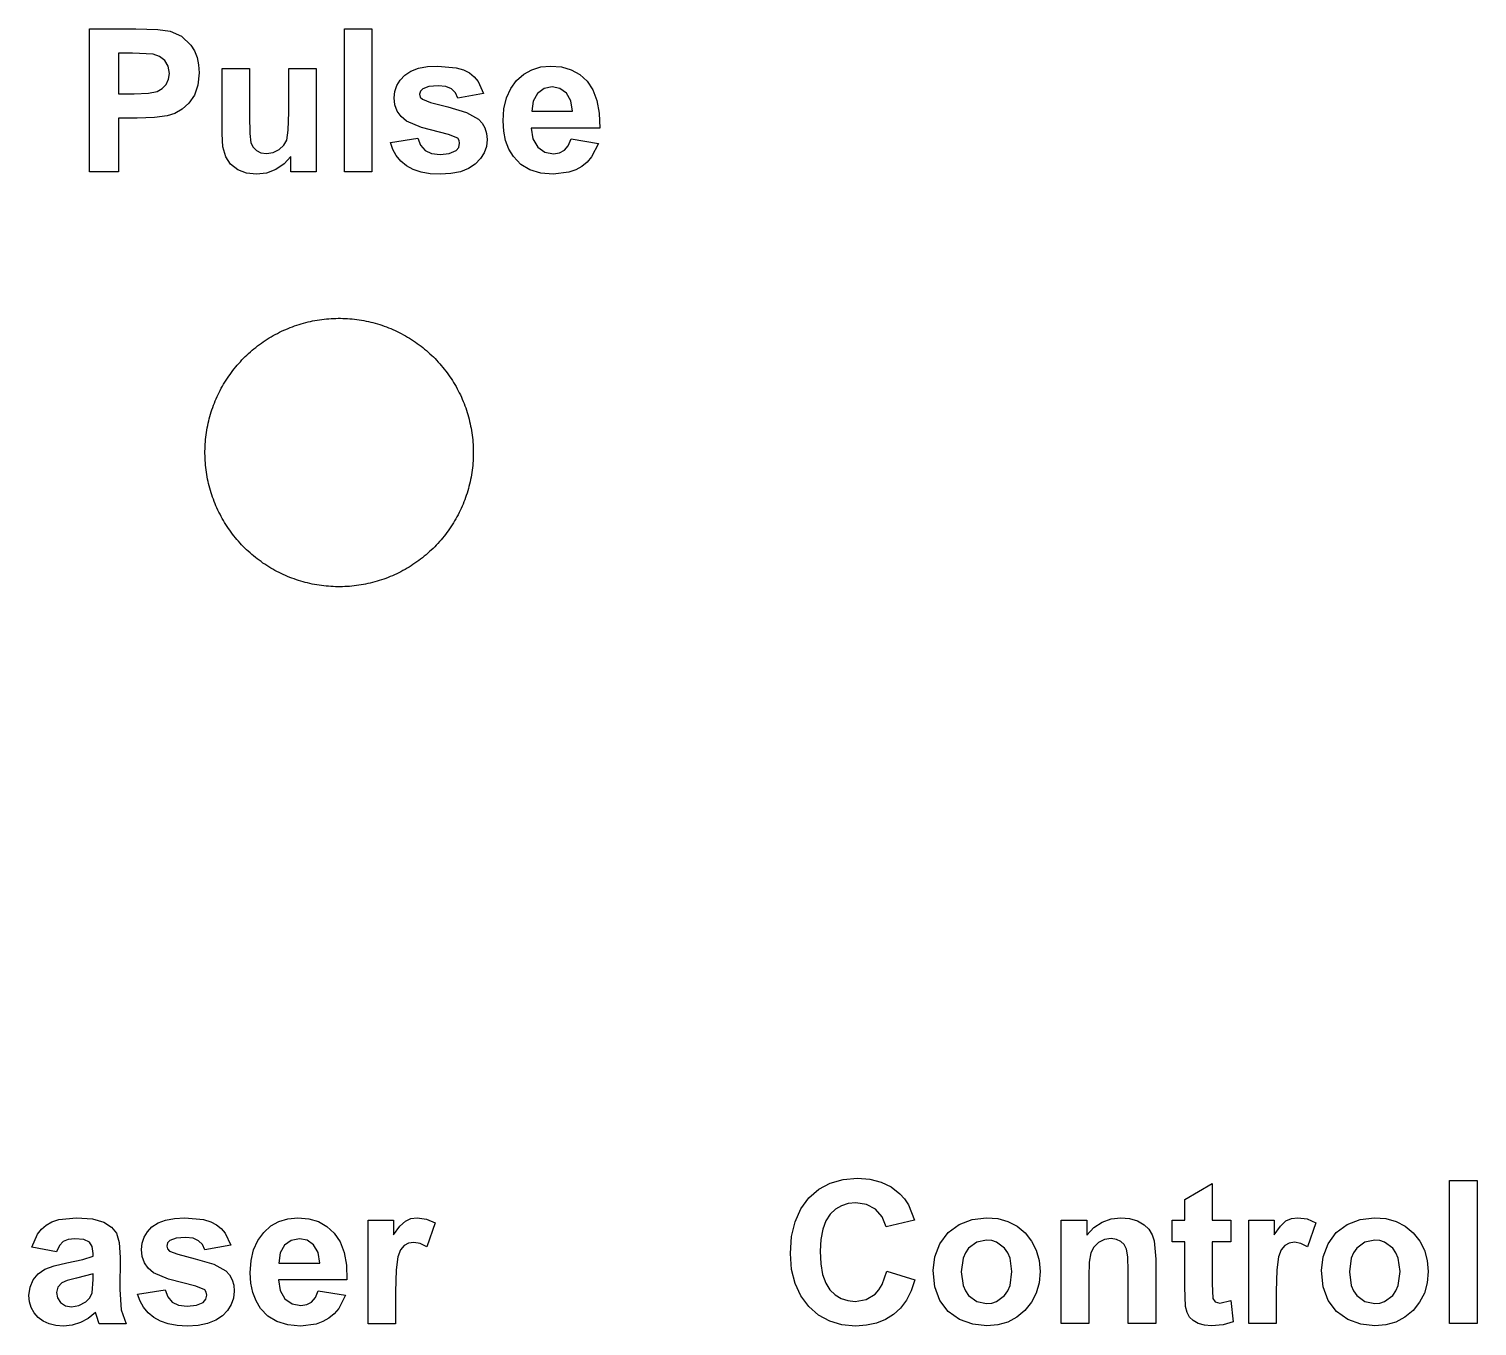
# Model space of a CAD drawing. Header units: metres. Extents: x 13 to 238, y 4 to 739.
# Drawn here: x 57 to 121.7, y 97.3 to 155.3 of the extents above; entities that cross this region are included whole.
import ezdxf

# ---------------------------------------------------------------- set-up
doc = ezdxf.new("R2010")
doc.units = ezdxf.units.M

msp = doc.modelspace()

# ---------------------------------------------------------------- linework, layer by layer
at = {"layer": 'Control'}
for p, q in [((92.319, 103.452, 0.033), (92.828, 103.728, 0.033)), ((92.828, 103.728, 0.033), (93.402, 103.894, 0.033)), ((93.402, 103.894, 0.033), (94.041, 103.949, 0.033)), ((94.041, 103.949, 0.033), (94.6, 103.905, 0.033)), ((94.6, 103.905, 0.033), (95.104, 103.776, 0.033)), ((95.104, 103.776, 0.033), (95.552, 103.559, 0.033)), ((108.68, 102.998, 0.033), (109.909, 103.713, 0.033)), ((109.909, 103.713, 0.033), (109.909, 102.079, 0.033)), ((120.525, 97.449, 0.033), (120.525, 103.84, 0.033)), ((120.525, 103.84, 0.033), (121.75, 103.84, 0.033)), ((121.75, 103.84, 0.033), (121.75, 97.449, 0.033)), ((91.514, 102.58, 0.033), (91.874, 103.066, 0.033)), ((91.874, 103.066, 0.033), (92.319, 103.452, 0.033)), ((95.552, 103.559, 0.033), (95.946, 103.256, 0.033)), ((95.946, 103.256, 0.033), (96.15, 103.028, 0.033)), ((96.15, 103.028, 0.033), (96.327, 102.756, 0.033)), ((108.68, 102.079, 0.033), (108.68, 102.998, 0.033)), ((91.256, 102.005, 0.033), (91.514, 102.58, 0.033)), ((92.822, 102.336, 0.033), (92.629, 102.041, 0.033)), ((93.06, 102.559, 0.033), (92.822, 102.336, 0.033)), ((93.332, 102.718, 0.033), (93.06, 102.559, 0.033)), ((93.637, 102.814, 0.033), (93.332, 102.718, 0.033)), ((93.976, 102.846, 0.033), (93.637, 102.814, 0.033)), ((94.451, 102.774, 0.033), (93.976, 102.846, 0.033)), ((94.85, 102.558, 0.033), (94.451, 102.774, 0.033)), ((95.148, 102.218, 0.033), (94.85, 102.558, 0.033)), ((96.327, 102.756, 0.033), (96.6, 102.079, 0.033)), ((91.102, 101.341, 0.033), (91.256, 102.005, 0.033)), ((92.491, 101.668, 0.033), (92.408, 101.215, 0.033)), ((92.629, 102.041, 0.033), (92.491, 101.668, 0.033)), ((95.323, 101.773, 0.033), (95.148, 102.218, 0.033)), ((96.6, 102.079, 0.033), (95.323, 101.773, 0.033)), ((98.097, 101.514, 0.033), (98.586, 101.882, 0.033)), ((98.586, 101.882, 0.033), (99.169, 102.108, 0.033)), ((99.169, 102.108, 0.033), (99.817, 102.183, 0.033)), ((99.817, 102.183, 0.033), (100.319, 102.141, 0.033)), ((100.319, 102.141, 0.033), (100.773, 102.013, 0.033)), ((100.773, 102.013, 0.033), (101.18, 101.799, 0.033)), ((101.18, 101.799, 0.033), (101.539, 101.501, 0.033)), ((103.161, 97.449, 0.033), (103.161, 102.079, 0.033)), ((103.161, 102.079, 0.033), (104.299, 102.079, 0.033)), ((104.299, 102.079, 0.033), (104.299, 101.399, 0.033)), ((104.299, 101.399, 0.033), (104.621, 101.742, 0.033)), ((104.621, 101.742, 0.033), (104.983, 101.987, 0.033)), ((104.983, 101.987, 0.033), (105.384, 102.134, 0.033)), ((105.384, 102.134, 0.033), (105.825, 102.183, 0.033)), ((105.825, 102.183, 0.033), (106.213, 102.147, 0.033)), ((106.213, 102.147, 0.033), (106.566, 102.037, 0.033)), ((106.566, 102.037, 0.033), (106.861, 101.871, 0.033)), ((106.861, 101.871, 0.033), (107.074, 101.664, 0.033)), ((107.074, 101.664, 0.033), (107.22, 101.422, 0.033)), ((108.118, 101.102, 0.033), (108.118, 102.079, 0.033)), ((108.118, 102.079, 0.033), (108.68, 102.079, 0.033)), ((109.909, 102.079, 0.033), (110.746, 102.079, 0.033)), ((110.746, 102.079, 0.033), (110.746, 101.102, 0.033)), ((111.544, 97.449, 0.033), (111.544, 102.079, 0.033)), ((111.544, 102.079, 0.033), (112.682, 102.079, 0.033)), ((112.682, 102.079, 0.033), (112.682, 101.42, 0.033)), ((112.682, 101.42, 0.033), (112.959, 101.807, 0.033)), ((112.959, 101.807, 0.033), (113.207, 102.035, 0.033)), ((113.207, 102.035, 0.033), (113.456, 102.146, 0.033)), ((113.456, 102.146, 0.033), (113.737, 102.183, 0.033)), ((113.737, 102.183, 0.033), (114.148, 102.125, 0.033)), ((114.148, 102.125, 0.033), (114.544, 101.952, 0.033)), ((114.544, 101.952, 0.033), (114.164, 100.884, 0.033)), ((115.452, 101.514, 0.033), (115.941, 101.882, 0.033)), ((115.941, 101.882, 0.033), (116.524, 102.108, 0.033)), ((116.524, 102.108, 0.033), (117.172, 102.183, 0.033)), ((117.172, 102.183, 0.033), (117.674, 102.141, 0.033)), ((117.674, 102.141, 0.033), (118.128, 102.013, 0.033)), ((118.128, 102.013, 0.033), (118.535, 101.799, 0.033)), ((118.535, 101.799, 0.033), (118.894, 101.501, 0.033)), ((91.05, 100.588, 0.033), (91.102, 101.341, 0.033)), ((92.408, 101.215, 0.033), (92.38, 100.684, 0.033)), ((97.733, 101.011, 0.033), (98.097, 101.514, 0.033)), ((99.38, 101.093, 0.033), (99.015, 100.819, 0.033)), ((99.822, 101.185, 0.033), (99.38, 101.093, 0.033)), ((100.052, 101.162, 0.033), (99.822, 101.185, 0.033)), ((100.262, 101.093, 0.033), (100.052, 101.162, 0.033)), ((100.626, 100.819, 0.033), (100.262, 101.093, 0.033)), ((101.539, 101.501, 0.033), (101.833, 101.137, 0.033)), ((101.833, 101.137, 0.033), (102.043, 100.729, 0.033)), ((104.826, 101.072, 0.033), (104.613, 100.869, 0.033)), ((105.096, 101.202, 0.033), (104.826, 101.072, 0.033)), ((105.397, 101.246, 0.033), (105.096, 101.202, 0.033)), ((105.628, 101.215, 0.033), (105.397, 101.246, 0.033)), ((105.822, 101.124, 0.033), (105.628, 101.215, 0.033)), ((105.974, 100.977, 0.033), (105.822, 101.124, 0.033)), ((107.22, 101.422, 0.033), (107.313, 101.15, 0.033)), ((107.313, 101.15, 0.033), (107.381, 100.326, 0.033)), ((108.68, 101.102, 0.033), (108.118, 101.102, 0.033)), ((108.68, 99.084, 0.033), (108.68, 101.102, 0.033)), ((110.746, 101.102, 0.033), (109.909, 101.102, 0.033)), ((109.909, 101.102, 0.033), (109.909, 99.236, 0.033)), ((113.351, 101.049, 0.033), (113.153, 100.943, 0.033)), ((113.589, 101.085, 0.033), (113.351, 101.049, 0.033)), ((113.866, 101.034, 0.033), (113.589, 101.085, 0.033)), ((114.164, 100.884, 0.033), (113.866, 101.034, 0.033)), ((115.089, 101.011, 0.033), (115.452, 101.514, 0.033)), ((116.735, 101.093, 0.033), (116.37, 100.819, 0.033)), ((117.177, 101.185, 0.033), (116.735, 101.093, 0.033)), ((117.407, 101.162, 0.033), (117.177, 101.185, 0.033)), ((117.618, 101.093, 0.033), (117.407, 101.162, 0.033)), ((117.981, 100.819, 0.033), (117.618, 101.093, 0.033)), ((118.894, 101.501, 0.033), (119.188, 101.137, 0.033)), ((119.188, 101.137, 0.033), (119.398, 100.729, 0.033)), ((91.102, 99.873, 0.033), (91.05, 100.588, 0.033)), ((92.38, 100.684, 0.033), (92.407, 100.121, 0.033)), ((97.433, 99.829, 0.033), (97.508, 100.43, 0.033)), ((97.508, 100.43, 0.033), (97.733, 101.011, 0.033)), ((98.77, 100.372, 0.033), (98.688, 99.764, 0.033)), ((98.872, 100.615, 0.033), (98.77, 100.372, 0.033)), ((99.015, 100.819, 0.033), (98.872, 100.615, 0.033)), ((100.768, 100.616, 0.033), (100.626, 100.819, 0.033)), ((100.87, 100.374, 0.033), (100.768, 100.616, 0.033)), ((100.951, 99.772, 0.033), (100.87, 100.374, 0.033)), ((102.043, 100.729, 0.033), (102.169, 100.275, 0.033)), ((104.48, 100.609, 0.033), (104.409, 100.2, 0.033)), ((104.613, 100.869, 0.033), (104.48, 100.609, 0.033)), ((106.077, 100.782, 0.033), (105.974, 100.977, 0.033)), ((106.136, 100.429, 0.033), (106.077, 100.782, 0.033)), ((106.156, 99.812, 0.033), (106.136, 100.429, 0.033)), ((112.872, 100.431, 0.033), (112.795, 99.857, 0.033)), ((112.993, 100.744, 0.033), (112.872, 100.431, 0.033)), ((113.153, 100.943, 0.033), (112.993, 100.744, 0.033)), ((114.788, 99.829, 0.033), (114.863, 100.43, 0.033)), ((114.863, 100.43, 0.033), (115.089, 101.011, 0.033)), ((116.125, 100.372, 0.033), (116.043, 99.764, 0.033)), ((116.227, 100.615, 0.033), (116.125, 100.372, 0.033)), ((116.37, 100.819, 0.033), (116.227, 100.615, 0.033)), ((118.123, 100.616, 0.033), (117.981, 100.819, 0.033)), ((118.225, 100.374, 0.033), (118.123, 100.616, 0.033)), ((118.306, 99.772, 0.033), (118.225, 100.374, 0.033)), ((119.398, 100.729, 0.033), (119.524, 100.275, 0.033)), ((91.255, 99.239, 0.033), (91.102, 99.873, 0.033)), ((92.407, 100.121, 0.033), (92.489, 99.646, 0.033)), ((95.153, 99.19, 0.033), (95.366, 99.799, 0.033)), ((95.366, 99.799, 0.033), (96.617, 99.402, 0.033)), ((97.508, 99.092, 0.033), (97.433, 99.829, 0.033)), ((98.688, 99.764, 0.033), (98.77, 99.156, 0.033)), ((100.87, 99.158, 0.033), (100.951, 99.772, 0.033)), ((102.211, 99.777, 0.033), (102.168, 99.274, 0.033)), ((102.169, 100.275, 0.033), (102.211, 99.777, 0.033)), ((104.409, 100.2, 0.033), (104.386, 99.546, 0.033)), ((106.156, 97.449, 0.033), (106.156, 99.812, 0.033)), ((107.381, 100.326, 0.033), (107.381, 97.449, 0.033)), ((112.795, 99.857, 0.033), (112.769, 98.879, 0.033)), ((114.863, 99.092, 0.033), (114.788, 99.829, 0.033)), ((116.043, 99.764, 0.033), (116.125, 99.156, 0.033)), ((118.225, 99.158, 0.033), (118.306, 99.772, 0.033)), ((119.566, 99.777, 0.033), (119.523, 99.274, 0.033)), ((119.524, 100.275, 0.033), (119.566, 99.777, 0.033)), ((91.511, 98.684, 0.033), (91.255, 99.239, 0.033)), ((92.489, 99.646, 0.033), (92.625, 99.258, 0.033)), ((92.625, 99.258, 0.033), (92.816, 98.957, 0.033)), ((95.007, 98.957, 0.033), (95.153, 99.19, 0.033)), ((96.617, 99.402, 0.033), (96.45, 98.912, 0.033)), ((97.733, 98.475, 0.033), (97.508, 99.092, 0.033)), ((98.77, 99.156, 0.033), (98.872, 98.912, 0.033)), ((100.768, 98.913, 0.033), (100.87, 99.158, 0.033)), ((102.168, 99.274, 0.033), (102.041, 98.816, 0.033)), ((104.386, 99.546, 0.033), (104.386, 97.449, 0.033)), ((108.719, 98.22, 0.033), (108.68, 99.084, 0.033)), ((109.909, 99.236, 0.033), (109.933, 98.576, 0.033)), ((115.089, 98.475, 0.033), (114.863, 99.092, 0.033)), ((116.125, 99.156, 0.033), (116.227, 98.912, 0.033)), ((118.123, 98.913, 0.033), (118.225, 99.158, 0.033)), ((119.523, 99.274, 0.033), (119.396, 98.816, 0.033)), ((91.87, 98.21, 0.033), (91.511, 98.684, 0.033)), ((92.816, 98.957, 0.033), (93.05, 98.732, 0.033)), ((93.05, 98.732, 0.033), (93.317, 98.571, 0.033)), ((93.317, 98.571, 0.033), (93.617, 98.475, 0.033)), ((93.617, 98.475, 0.033), (93.949, 98.443, 0.033)), ((93.949, 98.443, 0.033), (94.428, 98.525, 0.033)), ((94.428, 98.525, 0.033), (94.834, 98.77, 0.033)), ((94.834, 98.77, 0.033), (95.007, 98.957, 0.033)), ((96.234, 98.49, 0.033), (95.971, 98.135, 0.033)), ((96.45, 98.912, 0.033), (96.234, 98.49, 0.033)), ((98.103, 97.987, 0.033), (97.733, 98.475, 0.033)), ((98.872, 98.912, 0.033), (99.015, 98.709, 0.033)), ((99.015, 98.709, 0.033), (99.38, 98.434, 0.033)), ((99.38, 98.434, 0.033), (99.822, 98.343, 0.033)), ((100.052, 98.365, 0.033), (100.262, 98.434, 0.033)), ((100.262, 98.434, 0.033), (100.626, 98.709, 0.033)), ((100.626, 98.709, 0.033), (100.768, 98.913, 0.033)), ((102.041, 98.816, 0.033), (101.829, 98.403, 0.033)), ((109.933, 98.576, 0.033), (110.042, 98.421, 0.033)), ((110.042, 98.421, 0.033), (110.25, 98.36, 0.033)), ((110.25, 98.36, 0.033), (110.742, 98.478, 0.033)), ((110.742, 98.478, 0.033), (110.847, 97.527, 0.033)), ((112.769, 98.879, 0.033), (112.769, 97.449, 0.033)), ((115.459, 97.987, 0.033), (115.089, 98.475, 0.033)), ((116.227, 98.912, 0.033), (116.37, 98.709, 0.033)), ((116.37, 98.709, 0.033), (116.735, 98.434, 0.033)), ((116.735, 98.434, 0.033), (117.177, 98.343, 0.033)), ((117.407, 98.365, 0.033), (117.618, 98.434, 0.033)), ((117.618, 98.434, 0.033), (117.981, 98.709, 0.033)), ((117.981, 98.709, 0.033), (118.123, 98.913, 0.033)), ((119.396, 98.816, 0.033), (119.184, 98.403, 0.033)), ((92.308, 97.829, 0.033), (91.87, 98.21, 0.033)), ((92.803, 97.557, 0.033), (92.308, 97.829, 0.033)), ((95.66, 97.848, 0.033), (95.303, 97.626, 0.033)), ((95.971, 98.135, 0.033), (95.66, 97.848, 0.033)), ((98.612, 97.632, 0.033), (98.103, 97.987, 0.033)), ((99.822, 98.343, 0.033), (100.052, 98.365, 0.033)), ((101.533, 98.035, 0.033), (101.172, 97.733, 0.033)), ((101.829, 98.403, 0.033), (101.533, 98.035, 0.033)), ((108.786, 97.951, 0.033), (108.719, 98.22, 0.033)), ((108.892, 97.743, 0.033), (108.786, 97.951, 0.033)), ((115.967, 97.632, 0.033), (115.459, 97.987, 0.033)), ((117.177, 98.343, 0.033), (117.407, 98.365, 0.033)), ((118.888, 98.035, 0.033), (118.527, 97.733, 0.033)), ((119.184, 98.403, 0.033), (118.888, 98.035, 0.033)), ((93.354, 97.394, 0.033), (92.803, 97.557, 0.033)), ((93.962, 97.34, 0.033), (93.354, 97.394, 0.033)), ((94.454, 97.372, 0.033), (93.962, 97.34, 0.033)), ((94.901, 97.467, 0.033), (94.454, 97.372, 0.033)), ((95.303, 97.626, 0.033), (94.901, 97.467, 0.033)), ((99.204, 97.416, 0.033), (98.612, 97.632, 0.033)), ((99.826, 97.344, 0.033), (99.204, 97.416, 0.033)), ((100.318, 97.387, 0.033), (99.826, 97.344, 0.033)), ((100.767, 97.517, 0.033), (100.318, 97.387, 0.033)), ((101.172, 97.733, 0.033), (100.767, 97.517, 0.033)), ((104.386, 97.449, 0.033), (103.161, 97.449, 0.033)), ((107.381, 97.449, 0.033), (106.156, 97.449, 0.033)), ((109.051, 97.583, 0.033), (108.892, 97.743, 0.033)), ((109.282, 97.455, 0.033), (109.051, 97.583, 0.033)), ((109.564, 97.372, 0.033), (109.282, 97.455, 0.033)), ((109.879, 97.344, 0.033), (109.564, 97.372, 0.033)), ((110.391, 97.39, 0.033), (109.879, 97.344, 0.033)), ((110.847, 97.527, 0.033), (110.391, 97.39, 0.033)), ((112.769, 97.449, 0.033), (111.544, 97.449, 0.033)), ((116.559, 97.416, 0.033), (115.967, 97.632, 0.033)), ((117.181, 97.344, 0.033), (116.559, 97.416, 0.033)), ((117.674, 97.387, 0.033), (117.181, 97.344, 0.033)), ((118.122, 97.517, 0.033), (117.674, 97.387, 0.033)), ((118.527, 97.733, 0.033), (118.122, 97.517, 0.033)), ((121.75, 97.449, 0.033), (120.525, 97.449, 0.033))]:
    msp.add_line(p, q, dxfattribs=at)
at = {"layer": 'Laser'}
for p, q in [((57.381, 101.446, 0.033), (57.559, 101.673, 0.033)), ((57.559, 101.673, 0.033), (57.771, 101.856, 0.033)), ((57.771, 101.856, 0.033), (58.028, 101.997, 0.033)), ((58.028, 101.997, 0.033), (58.34, 102.098, 0.033)), ((58.34, 102.098, 0.033), (59.131, 102.179, 0.033)), ((59.131, 102.179, 0.033), (59.846, 102.13, 0.033)), ((59.846, 102.13, 0.033), (60.352, 101.985, 0.033)), ((60.352, 101.985, 0.033), (60.694, 101.765, 0.033)), ((60.694, 101.765, 0.033), (60.916, 101.492, 0.033)), ((62.293, 101.552, 0.033), (62.501, 101.769, 0.033)), ((62.501, 101.769, 0.033), (62.771, 101.948, 0.033)), ((62.771, 101.948, 0.033), (63.107, 102.076, 0.033)), ((63.107, 102.076, 0.033), (63.508, 102.153, 0.033)), ((63.508, 102.153, 0.033), (63.975, 102.179, 0.033)), ((63.975, 102.179, 0.033), (64.803, 102.101, 0.033)), ((64.803, 102.101, 0.033), (65.126, 102.005, 0.033)), ((65.126, 102.005, 0.033), (65.387, 101.869, 0.033)), ((65.387, 101.869, 0.033), (65.6, 101.696, 0.033)), ((65.6, 101.696, 0.033), (65.777, 101.486, 0.033)), ((67.497, 101.527, 0.033), (67.818, 101.812, 0.033)), ((67.818, 101.812, 0.033), (68.178, 102.016, 0.033)), ((68.178, 102.016, 0.033), (68.578, 102.138, 0.033)), ((68.578, 102.138, 0.033), (69.019, 102.179, 0.033)), ((69.019, 102.179, 0.033), (69.508, 102.136, 0.033)), ((69.508, 102.136, 0.033), (69.943, 102.008, 0.033)), ((69.943, 102.008, 0.033), (70.323, 101.795, 0.033)), ((70.323, 101.795, 0.033), (70.649, 101.497, 0.033)), ((72.166, 97.444, 0.033), (72.166, 102.074, 0.033)), ((72.166, 102.074, 0.033), (73.304, 102.074, 0.033)), ((73.304, 102.074, 0.033), (73.304, 101.416, 0.033)), ((73.304, 101.416, 0.033), (73.581, 101.803, 0.033)), ((73.581, 101.803, 0.033), (73.829, 102.031, 0.033)), ((73.829, 102.031, 0.033), (74.078, 102.142, 0.033)), ((74.078, 102.142, 0.033), (74.359, 102.179, 0.033)), ((74.359, 102.179, 0.033), (74.77, 102.121, 0.033)), ((74.77, 102.121, 0.033), (75.165, 101.948, 0.033)), ((75.165, 101.948, 0.033), (74.786, 100.88, 0.033)), ((57.126, 100.862, 0.033), (57.381, 101.446, 0.033)), ((58.534, 101.113, 0.033), (58.368, 100.936, 0.033)), ((58.753, 101.209, 0.033), (58.534, 101.113, 0.033)), ((59.044, 101.242, 0.033), (58.753, 101.209, 0.033)), ((59.451, 101.204, 0.033), (59.044, 101.242, 0.033)), ((59.702, 101.091, 0.033), (59.451, 101.204, 0.033)), ((59.833, 100.89, 0.033), (59.702, 101.091, 0.033)), ((60.916, 101.492, 0.033), (61.039, 101.069, 0.033)), ((61.039, 101.069, 0.033), (61.08, 100.396, 0.033)), ((62.026, 100.758, 0.033), (62.056, 101.046, 0.033)), ((62.056, 101.046, 0.033), (62.145, 101.311, 0.033)), ((62.145, 101.311, 0.033), (62.293, 101.552, 0.033)), ((63.199, 101.053, 0.033), (63.164, 100.915, 0.033)), ((63.303, 101.163, 0.033), (63.199, 101.053, 0.033)), ((63.581, 101.264, 0.033), (63.303, 101.163, 0.033)), ((63.996, 101.298, 0.033), (63.581, 101.264, 0.033)), ((64.336, 101.262, 0.033), (63.996, 101.298, 0.033)), ((64.587, 101.154, 0.033), (64.336, 101.262, 0.033)), ((64.761, 100.979, 0.033), (64.587, 101.154, 0.033)), ((65.777, 101.486, 0.033), (66.024, 100.954, 0.033)), ((67.046, 100.751, 0.033), (67.234, 101.17, 0.033)), ((67.234, 101.17, 0.033), (67.497, 101.527, 0.033)), ((68.726, 101.169, 0.033), (68.43, 100.949, 0.033)), ((69.093, 101.242, 0.033), (68.726, 101.169, 0.033)), ((69.439, 101.172, 0.033), (69.093, 101.242, 0.033)), ((69.729, 100.965, 0.033), (69.439, 101.172, 0.033)), ((70.649, 101.497, 0.033), (70.909, 101.11, 0.033)), ((70.909, 101.11, 0.033), (71.09, 100.633, 0.033)), ((73.973, 101.045, 0.033), (73.775, 100.939, 0.033)), ((74.211, 101.08, 0.033), (73.973, 101.045, 0.033)), ((74.488, 101.03, 0.033), (74.211, 101.08, 0.033)), ((74.786, 100.88, 0.033), (74.488, 101.03, 0.033)), ((58.238, 100.662, 0.033), (57.126, 100.862, 0.033)), ((58.368, 100.936, 0.033), (58.238, 100.662, 0.033)), ((59.413, 100.321, 0.033), (59.877, 100.466, 0.033)), ((59.877, 100.588, 0.033), (59.833, 100.89, 0.033)), ((59.877, 100.466, 0.033), (59.877, 100.588, 0.033)), ((61.08, 100.396, 0.033), (61.067, 98.966, 0.033)), ((62.06, 100.442, 0.033), (62.026, 100.758, 0.033)), ((62.163, 100.164, 0.033), (62.06, 100.442, 0.033)), ((63.164, 100.915, 0.033), (63.194, 100.794, 0.033)), ((63.194, 100.794, 0.033), (63.286, 100.692, 0.033)), ((63.286, 100.692, 0.033), (63.655, 100.545, 0.033)), ((63.655, 100.545, 0.033), (64.43, 100.348, 0.033)), ((64.868, 100.74, 0.033), (64.761, 100.979, 0.033)), ((66.024, 100.954, 0.033), (64.868, 100.74, 0.033)), ((66.933, 100.269, 0.033), (67.046, 100.751, 0.033)), ((68.235, 100.605, 0.033), (68.173, 100.156, 0.033)), ((68.43, 100.949, 0.033), (68.235, 100.605, 0.033)), ((69.929, 100.624, 0.033), (69.729, 100.965, 0.033)), ((70.004, 100.156, 0.033), (69.929, 100.624, 0.033)), ((71.09, 100.633, 0.033), (71.194, 100.065, 0.033)), ((73.494, 100.426, 0.033), (73.417, 99.853, 0.033)), ((73.615, 100.74, 0.033), (73.494, 100.426, 0.033)), ((73.775, 100.939, 0.033), (73.615, 100.74, 0.033)), ((57.412, 99.68, 0.033), (57.712, 99.879, 0.033)), ((57.712, 99.879, 0.033), (58.125, 100.032, 0.033)), ((58.125, 100.032, 0.033), (58.687, 100.165, 0.033)), ((58.687, 100.165, 0.033), (59.413, 100.321, 0.033)), ((62.335, 99.921, 0.033), (62.163, 100.164, 0.033)), ((62.575, 99.716, 0.033), (62.335, 99.921, 0.033)), ((63.243, 99.431, 0.033), (62.575, 99.716, 0.033)), ((64.43, 100.348, 0.033), (65.261, 100.1, 0.033)), ((65.261, 100.1, 0.033), (65.797, 99.803, 0.033)), ((65.797, 99.803, 0.033), (65.965, 99.623, 0.033)), ((66.895, 99.724, 0.033), (66.933, 100.269, 0.033)), ((66.924, 99.263, 0.033), (66.895, 99.724, 0.033)), ((68.173, 100.156, 0.033), (70.004, 100.156, 0.033)), ((71.194, 100.065, 0.033), (71.22, 99.406, 0.033)), ((73.417, 99.853, 0.033), (73.391, 98.874, 0.033)), ((56.999, 98.709, 0.033), (57.046, 99.08, 0.033)), ((57.046, 99.08, 0.033), (57.187, 99.408, 0.033)), ((57.187, 99.408, 0.033), (57.412, 99.68, 0.033)), ((58.284, 99.074, 0.033), (58.224, 98.835, 0.033)), ((58.464, 99.267, 0.033), (58.284, 99.074, 0.033)), ((58.709, 99.372, 0.033), (58.464, 99.267, 0.033)), ((59.131, 99.48, 0.033), (58.709, 99.372, 0.033)), ((59.877, 99.668, 0.033), (59.131, 99.48, 0.033)), ((59.829, 98.826, 0.033), (59.877, 99.424, 0.033)), ((59.877, 99.424, 0.033), (59.877, 99.668, 0.033)), ((64.454, 99.119, 0.033), (63.243, 99.431, 0.033)), ((64.864, 98.957, 0.033), (64.454, 99.119, 0.033)), ((65.965, 99.623, 0.033), (66.085, 99.412, 0.033)), ((66.085, 99.412, 0.033), (66.157, 99.168, 0.033)), ((66.157, 99.168, 0.033), (66.18, 98.892, 0.033)), ((67.01, 98.844, 0.033), (66.924, 99.263, 0.033)), ((71.22, 99.406, 0.033), (68.151, 99.406, 0.033)), ((68.151, 99.406, 0.033), (68.232, 98.922, 0.033)), ((57.025, 98.425, 0.033), (56.999, 98.709, 0.033)), ((57.102, 98.167, 0.033), (57.025, 98.425, 0.033)), ((58.224, 98.835, 0.033), (58.272, 98.595, 0.033)), ((58.272, 98.595, 0.033), (58.416, 98.39, 0.033)), ((59.228, 98.258, 0.033), (59.537, 98.421, 0.033)), ((59.537, 98.421, 0.033), (59.721, 98.605, 0.033)), ((59.721, 98.605, 0.033), (59.829, 98.826, 0.033)), ((61.067, 98.966, 0.033), (61.126, 98.066, 0.033)), ((61.856, 98.765, 0.033), (63.085, 98.953, 0.033)), ((61.965, 98.453, 0.033), (61.856, 98.765, 0.033)), ((62.121, 98.176, 0.033), (61.965, 98.453, 0.033)), ((63.085, 98.953, 0.033), (63.204, 98.638, 0.033)), ((63.204, 98.638, 0.033), (63.404, 98.41, 0.033)), ((64.79, 98.399, 0.033), (64.911, 98.542, 0.033)), ((64.929, 98.854, 0.033), (64.864, 98.957, 0.033)), ((64.911, 98.542, 0.033), (64.951, 98.726, 0.033)), ((64.951, 98.726, 0.033), (64.929, 98.854, 0.033)), ((66.147, 98.585, 0.033), (66.048, 98.3, 0.033)), ((66.18, 98.892, 0.033), (66.147, 98.585, 0.033)), ((67.153, 98.466, 0.033), (67.01, 98.844, 0.033)), ((67.353, 98.129, 0.033), (67.153, 98.466, 0.033)), ((68.232, 98.922, 0.033), (68.447, 98.558, 0.033)), ((68.447, 98.558, 0.033), (68.766, 98.331, 0.033)), ((69.638, 98.412, 0.033), (69.81, 98.617, 0.033)), ((69.81, 98.617, 0.033), (69.934, 98.918, 0.033)), ((69.934, 98.918, 0.033), (71.155, 98.713, 0.033)), ((71.155, 98.713, 0.033), (70.851, 98.122, 0.033)), ((73.391, 98.874, 0.033), (73.391, 97.444, 0.033)), ((57.231, 97.935, 0.033), (57.102, 98.167, 0.033)), ((57.411, 97.728, 0.033), (57.231, 97.935, 0.033)), ((58.416, 98.39, 0.033), (58.634, 98.25, 0.033)), ((58.634, 98.25, 0.033), (58.905, 98.203, 0.033)), ((58.905, 98.203, 0.033), (59.228, 98.258, 0.033)), ((59.973, 97.95, 0.033), (59.648, 97.683, 0.033)), ((60.016, 97.806, 0.033), (59.973, 97.95, 0.033)), ((60.134, 97.444, 0.033), (60.016, 97.806, 0.033)), ((61.126, 98.066, 0.033), (61.346, 97.444, 0.033)), ((62.325, 97.932, 0.033), (62.121, 98.176, 0.033)), ((62.577, 97.723, 0.033), (62.325, 97.932, 0.033)), ((63.404, 98.41, 0.033), (63.691, 98.271, 0.033)), ((63.691, 98.271, 0.033), (64.075, 98.225, 0.033)), ((64.075, 98.225, 0.033), (64.491, 98.268, 0.033)), ((64.491, 98.268, 0.033), (64.79, 98.399, 0.033)), ((65.649, 97.798, 0.033), (65.351, 97.597, 0.033)), ((65.881, 98.038, 0.033), (65.649, 97.798, 0.033)), ((66.048, 98.3, 0.033), (65.881, 98.038, 0.033)), ((67.682, 97.784, 0.033), (67.353, 98.129, 0.033)), ((68.09, 97.537, 0.033), (67.682, 97.784, 0.033)), ((68.766, 98.331, 0.033), (69.154, 98.255, 0.033)), ((69.154, 98.255, 0.033), (69.419, 98.295, 0.033)), ((69.419, 98.295, 0.033), (69.638, 98.412, 0.033)), ((70.648, 97.886, 0.033), (70.411, 97.691, 0.033)), ((70.851, 98.122, 0.033), (70.648, 97.886, 0.033)), ((57.636, 97.558, 0.033), (57.411, 97.728, 0.033)), ((57.899, 97.437, 0.033), (57.636, 97.558, 0.033)), ((58.2, 97.364, 0.033), (57.899, 97.437, 0.033)), ((58.538, 97.34, 0.033), (58.2, 97.364, 0.033)), ((58.932, 97.378, 0.033), (58.538, 97.34, 0.033)), ((59.301, 97.492, 0.033), (58.932, 97.378, 0.033)), ((59.648, 97.683, 0.033), (59.301, 97.492, 0.033)), ((61.346, 97.444, 0.033), (60.134, 97.444, 0.033)), ((62.878, 97.556, 0.033), (62.577, 97.723, 0.033)), ((63.227, 97.436, 0.033), (62.878, 97.556, 0.033)), ((63.627, 97.364, 0.033), (63.227, 97.436, 0.033)), ((64.075, 97.34, 0.033), (63.627, 97.364, 0.033)), ((64.564, 97.368, 0.033), (64.075, 97.34, 0.033)), ((64.989, 97.454, 0.033), (64.564, 97.368, 0.033)), ((65.351, 97.597, 0.033), (64.989, 97.454, 0.033)), ((68.576, 97.389, 0.033), (68.09, 97.537, 0.033)), ((69.141, 97.34, 0.033), (68.576, 97.389, 0.033)), ((69.84, 97.428, 0.033), (69.141, 97.34, 0.033)), ((70.142, 97.537, 0.033), (69.84, 97.428, 0.033)), ((70.411, 97.691, 0.033), (70.142, 97.537, 0.033)), ((73.391, 97.444, 0.033), (72.166, 97.444, 0.033))]:
    msp.add_line(p, q, dxfattribs=at)
at = {"layer": 'Layer0'}
for p, q in [((68.201, 141.761), (68.295, 141.807)), ((68.295, 141.807), (68.39, 141.851)), ((68.39, 141.851), (68.486, 141.894)), ((68.486, 141.894), (68.583, 141.934)), ((68.583, 141.934), (68.68, 141.973)), ((68.68, 141.973), (68.778, 142.011)), ((68.778, 142.011), (68.876, 142.046)), ((68.876, 142.046), (68.975, 142.08)), ((68.975, 142.08), (69.075, 142.113)), ((69.075, 142.113), (69.175, 142.143)), ((69.175, 142.143), (69.276, 142.172)), ((69.276, 142.172), (69.377, 142.199)), ((69.377, 142.199), (69.479, 142.224)), ((69.479, 142.224), (69.581, 142.247)), ((69.581, 142.247), (69.683, 142.269)), ((69.683, 142.269), (69.786, 142.288)), ((69.786, 142.288), (69.889, 142.306)), ((69.889, 142.306), (69.993, 142.323)), ((69.993, 142.323), (70.096, 142.337)), ((70.096, 142.337), (70.2, 142.35)), ((70.2, 142.35), (70.304, 142.36)), ((70.304, 142.36), (70.409, 142.369)), ((70.409, 142.369), (70.513, 142.376)), ((70.513, 142.376), (70.618, 142.382)), ((70.618, 142.382), (70.722, 142.385)), ((70.722, 142.385), (70.827, 142.387)), ((70.827, 142.387), (70.932, 142.387)), ((70.932, 142.387), (71.037, 142.385)), ((71.037, 142.385), (71.141, 142.381)), ((71.141, 142.381), (71.246, 142.375)), ((71.246, 142.375), (71.35, 142.368)), ((71.35, 142.368), (71.455, 142.358)), ((71.455, 142.358), (71.559, 142.347)), ((71.559, 142.347), (71.663, 142.334)), ((71.663, 142.334), (71.766, 142.32)), ((71.766, 142.32), (71.87, 142.303)), ((71.87, 142.303), (71.973, 142.285)), ((71.973, 142.285), (72.075, 142.264)), ((72.075, 142.264), (72.178, 142.242)), ((72.178, 142.242), (72.28, 142.219)), ((72.28, 142.219), (72.381, 142.193)), ((72.381, 142.193), (72.483, 142.166)), ((72.483, 142.166), (72.583, 142.137)), ((72.583, 142.137), (72.683, 142.106)), ((72.683, 142.106), (72.783, 142.074)), ((72.783, 142.074), (72.882, 142.039)), ((72.882, 142.039), (72.98, 142.003)), ((72.98, 142.003), (73.078, 141.966)), ((73.078, 141.966), (73.175, 141.926)), ((73.175, 141.926), (73.271, 141.885)), ((73.271, 141.885), (73.367, 141.842)), ((73.367, 141.842), (73.462, 141.798)), ((67.225, 141.154), (67.308, 141.217)), ((67.308, 141.217), (67.393, 141.278)), ((67.393, 141.278), (67.479, 141.338)), ((67.479, 141.338), (67.566, 141.396)), ((67.566, 141.396), (67.654, 141.453)), ((67.654, 141.453), (67.743, 141.508)), ((67.743, 141.508), (67.833, 141.562)), ((67.833, 141.562), (67.924, 141.614)), ((67.924, 141.614), (68.015, 141.665)), ((68.015, 141.665), (68.108, 141.714)), ((68.108, 141.714), (68.201, 141.761)), ((73.462, 141.798), (73.556, 141.752)), ((73.556, 141.752), (73.649, 141.704)), ((73.649, 141.704), (73.741, 141.655)), ((73.741, 141.655), (73.833, 141.604)), ((73.833, 141.604), (73.923, 141.551)), ((73.923, 141.551), (74.013, 141.497)), ((74.013, 141.497), (74.102, 141.442)), ((74.102, 141.442), (74.189, 141.384)), ((74.189, 141.384), (74.276, 141.326)), ((74.276, 141.326), (74.362, 141.265)), ((74.362, 141.265), (74.446, 141.204)), ((74.446, 141.204), (74.53, 141.141)), ((66.452, 140.448), (66.524, 140.525)), ((66.524, 140.525), (66.597, 140.6)), ((66.597, 140.6), (66.671, 140.674)), ((66.671, 140.674), (66.746, 140.747)), ((66.746, 140.747), (66.823, 140.818)), ((66.823, 140.818), (66.901, 140.888)), ((66.901, 140.888), (66.98, 140.956)), ((66.98, 140.956), (67.061, 141.024)), ((67.061, 141.024), (67.142, 141.089)), ((67.142, 141.089), (67.225, 141.154)), ((74.53, 141.141), (74.612, 141.076)), ((74.612, 141.076), (74.693, 141.01)), ((74.693, 141.01), (74.774, 140.942)), ((74.774, 140.942), (74.853, 140.874)), ((74.853, 140.874), (74.93, 140.803)), ((74.93, 140.803), (75.007, 140.732)), ((75.007, 140.732), (75.082, 140.659)), ((75.082, 140.659), (75.156, 140.585)), ((75.156, 140.585), (75.228, 140.509)), ((75.228, 140.509), (75.3, 140.433)), ((65.93, 139.794), (65.99, 139.88)), ((65.99, 139.88), (66.052, 139.965)), ((66.052, 139.965), (66.115, 140.048)), ((66.115, 140.048), (66.18, 140.131)), ((66.18, 140.131), (66.246, 140.212)), ((66.246, 140.212), (66.313, 140.292)), ((66.313, 140.292), (66.382, 140.371)), ((66.382, 140.371), (66.452, 140.448)), ((75.3, 140.433), (75.37, 140.355)), ((75.37, 140.355), (75.438, 140.276)), ((75.438, 140.276), (75.505, 140.195)), ((75.505, 140.195), (75.571, 140.114)), ((75.571, 140.114), (75.635, 140.031)), ((75.635, 140.031), (75.698, 139.947)), ((75.698, 139.947), (75.76, 139.862)), ((75.76, 139.862), (75.82, 139.777)), ((65.552, 139.167), (65.601, 139.259)), ((65.601, 139.259), (65.652, 139.351)), ((65.652, 139.351), (65.704, 139.441)), ((65.704, 139.441), (65.759, 139.531)), ((65.759, 139.531), (65.814, 139.62)), ((65.814, 139.62), (65.871, 139.708)), ((65.871, 139.708), (65.93, 139.794)), ((75.82, 139.777), (75.878, 139.69)), ((75.878, 139.69), (75.935, 139.602)), ((75.935, 139.602), (75.99, 139.513)), ((75.99, 139.513), (76.044, 139.423)), ((76.044, 139.423), (76.096, 139.332)), ((76.096, 139.332), (76.147, 139.241)), ((76.147, 139.241), (76.196, 139.148)), ((65.252, 138.498), (65.29, 138.596)), ((65.29, 138.596), (65.33, 138.693)), ((65.33, 138.693), (65.371, 138.789)), ((65.371, 138.789), (65.413, 138.885)), ((65.413, 138.885), (65.458, 138.98)), ((65.458, 138.98), (65.504, 139.074)), ((65.504, 139.074), (65.552, 139.167)), ((76.196, 139.148), (76.243, 139.055)), ((76.243, 139.055), (76.289, 138.96)), ((76.289, 138.96), (76.333, 138.865)), ((76.333, 138.865), (76.375, 138.77)), ((76.375, 138.77), (76.416, 138.673)), ((76.416, 138.673), (76.455, 138.576)), ((76.455, 138.576), (76.493, 138.478)), ((65.063, 137.9), (65.09, 138.001)), ((65.09, 138.001), (65.119, 138.101)), ((65.119, 138.101), (65.15, 138.201)), ((65.15, 138.201), (65.182, 138.301)), ((65.182, 138.301), (65.216, 138.4)), ((65.216, 138.4), (65.252, 138.498)), ((76.493, 138.478), (76.528, 138.38)), ((76.528, 138.38), (76.562, 138.281)), ((76.562, 138.281), (76.594, 138.181)), ((76.594, 138.181), (76.625, 138.081)), ((76.625, 138.081), (76.653, 137.98)), ((76.653, 137.98), (76.68, 137.879)), ((64.921, 137.181), (64.936, 137.284)), ((64.936, 137.284), (64.953, 137.388)), ((64.953, 137.388), (64.971, 137.491)), ((64.971, 137.491), (64.991, 137.594)), ((64.991, 137.594), (65.013, 137.696)), ((65.013, 137.696), (65.037, 137.798)), ((65.037, 137.798), (65.063, 137.9)), ((76.68, 137.879), (76.705, 137.777)), ((76.705, 137.777), (76.729, 137.675)), ((76.729, 137.675), (76.75, 137.573)), ((76.75, 137.573), (76.77, 137.47)), ((76.77, 137.47), (76.788, 137.367)), ((76.788, 137.367), (76.804, 137.263)), ((64.871, 136.555), (64.875, 136.659)), ((64.875, 136.659), (64.881, 136.764)), ((64.881, 136.764), (64.888, 136.868)), ((64.888, 136.868), (64.897, 136.973)), ((64.897, 136.973), (64.909, 137.077)), ((64.909, 137.077), (64.921, 137.181)), ((76.804, 137.263), (76.819, 137.16)), ((76.819, 137.16), (76.831, 137.056)), ((76.831, 137.056), (76.842, 136.951)), ((76.842, 136.951), (76.851, 136.847)), ((76.851, 136.847), (76.858, 136.743)), ((76.858, 136.743), (76.863, 136.638)), ((76.863, 136.638), (76.867, 136.533)), ((64.869, 136.45), (64.871, 136.555)), ((64.869, 136.345), (64.869, 136.45)), ((64.871, 136.241), (64.869, 136.345)), ((64.874, 136.136), (64.871, 136.241)), ((64.879, 136.031), (64.874, 136.136)), ((64.886, 135.927), (64.879, 136.031)), ((76.857, 136.01), (76.849, 135.906)), ((76.863, 136.115), (76.857, 136.01)), ((76.866, 136.219), (76.863, 136.115)), ((76.868, 136.324), (76.866, 136.219)), ((76.867, 136.533), (76.869, 136.429)), ((76.869, 136.429), (76.868, 136.324)), ((64.895, 135.823), (64.886, 135.927)), ((64.906, 135.718), (64.895, 135.823)), ((64.919, 135.615), (64.906, 135.718)), ((64.933, 135.511), (64.919, 135.615)), ((64.949, 135.407), (64.933, 135.511)), ((64.967, 135.304), (64.949, 135.407)), ((76.785, 135.386), (76.766, 135.283)), ((76.801, 135.49), (76.785, 135.386)), ((76.816, 135.593), (76.801, 135.49)), ((76.829, 135.697), (76.816, 135.593)), ((76.84, 135.801), (76.829, 135.697)), ((76.849, 135.906), (76.84, 135.801)), ((64.987, 135.201), (64.967, 135.304)), ((65.009, 135.099), (64.987, 135.201)), ((65.032, 134.997), (65.009, 135.099)), ((65.057, 134.895), (65.032, 134.997)), ((65.084, 134.794), (65.057, 134.895)), ((65.113, 134.693), (65.084, 134.794)), ((65.143, 134.593), (65.113, 134.693)), ((76.648, 134.773), (76.619, 134.673)), ((76.675, 134.874), (76.648, 134.773)), ((76.7, 134.976), (76.675, 134.874)), ((76.724, 135.078), (76.7, 134.976)), ((76.746, 135.18), (76.724, 135.078)), ((76.766, 135.283), (76.746, 135.18)), ((65.175, 134.493), (65.143, 134.593)), ((65.209, 134.394), (65.175, 134.493)), ((65.245, 134.296), (65.209, 134.394)), ((65.282, 134.198), (65.245, 134.296)), ((65.321, 134.101), (65.282, 134.198)), ((65.362, 134.004), (65.321, 134.101)), ((76.408, 134.081), (76.367, 133.985)), ((76.447, 134.178), (76.408, 134.081)), ((76.485, 134.276), (76.447, 134.178)), ((76.521, 134.374), (76.485, 134.276)), ((76.555, 134.473), (76.521, 134.374)), ((76.588, 134.573), (76.555, 134.473)), ((76.619, 134.673), (76.588, 134.573)), ((65.405, 133.909), (65.362, 134.004)), ((65.449, 133.814), (65.405, 133.909)), ((65.494, 133.719), (65.449, 133.814)), ((65.542, 133.626), (65.494, 133.719)), ((65.591, 133.534), (65.542, 133.626)), ((65.641, 133.442), (65.591, 133.534)), ((65.694, 133.351), (65.641, 133.442)), ((76.086, 133.423), (76.033, 133.333)), ((76.137, 133.515), (76.086, 133.423)), ((76.186, 133.607), (76.137, 133.515)), ((76.234, 133.7), (76.186, 133.607)), ((76.28, 133.794), (76.234, 133.7)), ((76.324, 133.889), (76.28, 133.794)), ((76.367, 133.985), (76.324, 133.889)), ((65.747, 133.261), (65.694, 133.351)), ((65.803, 133.172), (65.747, 133.261)), ((65.859, 133.084), (65.803, 133.172)), ((65.918, 132.997), (65.859, 133.084)), ((65.978, 132.912), (65.918, 132.997)), ((66.039, 132.827), (65.978, 132.912)), ((66.102, 132.743), (66.039, 132.827)), ((66.166, 132.66), (66.102, 132.743)), ((75.685, 132.809), (75.622, 132.726)), ((75.747, 132.894), (75.685, 132.809)), ((75.807, 132.98), (75.747, 132.894)), ((75.866, 133.066), (75.807, 132.98)), ((75.923, 133.154), (75.866, 133.066)), ((75.979, 133.243), (75.923, 133.154)), ((76.033, 133.333), (75.979, 133.243)), ((66.232, 132.579), (66.166, 132.66)), ((66.299, 132.499), (66.232, 132.579)), ((66.368, 132.419), (66.299, 132.499)), ((66.438, 132.341), (66.368, 132.419)), ((66.509, 132.265), (66.438, 132.341)), ((66.582, 132.189), (66.509, 132.265)), ((66.656, 132.115), (66.582, 132.189)), ((66.731, 132.042), (66.656, 132.115)), ((75.067, 132.1), (74.991, 132.027)), ((75.141, 132.174), (75.067, 132.1)), ((75.214, 132.249), (75.141, 132.174)), ((75.285, 132.326), (75.214, 132.249)), ((75.355, 132.403), (75.285, 132.326)), ((75.424, 132.482), (75.355, 132.403)), ((75.492, 132.562), (75.424, 132.482)), ((75.558, 132.644), (75.492, 132.562)), ((75.622, 132.726), (75.558, 132.644)), ((66.807, 131.971), (66.731, 132.042)), ((66.885, 131.9), (66.807, 131.971)), ((66.964, 131.832), (66.885, 131.9)), ((67.044, 131.764), (66.964, 131.832)), ((67.125, 131.698), (67.044, 131.764)), ((67.208, 131.633), (67.125, 131.698)), ((67.291, 131.57), (67.208, 131.633)), ((67.376, 131.509), (67.291, 131.57)), ((67.461, 131.448), (67.376, 131.509)), ((67.548, 131.39), (67.461, 131.448)), ((74.344, 131.496), (74.258, 131.436)), ((74.429, 131.557), (74.344, 131.496)), ((74.513, 131.62), (74.429, 131.557)), ((74.595, 131.685), (74.513, 131.62)), ((74.677, 131.75), (74.595, 131.685)), ((74.757, 131.818), (74.677, 131.75)), ((74.836, 131.886), (74.757, 131.818)), ((74.914, 131.956), (74.836, 131.886)), ((74.991, 132.027), (74.914, 131.956)), ((67.636, 131.332), (67.548, 131.39)), ((67.725, 131.277), (67.636, 131.332)), ((67.814, 131.223), (67.725, 131.277)), ((67.905, 131.17), (67.814, 131.223)), ((67.996, 131.119), (67.905, 131.17)), ((68.089, 131.07), (67.996, 131.119)), ((68.182, 131.022), (68.089, 131.07)), ((68.276, 130.976), (68.182, 131.022)), ((68.371, 130.932), (68.276, 130.976)), ((68.466, 130.889), (68.371, 130.932)), ((68.563, 130.848), (68.466, 130.889)), ((68.66, 130.808), (68.563, 130.848)), ((68.757, 130.771), (68.66, 130.808)), ((73.058, 130.801), (72.96, 130.763)), ((73.155, 130.84), (73.058, 130.801)), ((73.251, 130.88), (73.155, 130.84)), ((73.347, 130.923), (73.251, 130.88)), ((73.442, 130.967), (73.347, 130.923)), ((73.536, 131.013), (73.442, 130.967)), ((73.63, 131.06), (73.536, 131.013)), ((73.722, 131.109), (73.63, 131.06)), ((73.814, 131.16), (73.722, 131.109)), ((73.905, 131.212), (73.814, 131.16)), ((73.995, 131.266), (73.905, 131.212)), ((74.083, 131.321), (73.995, 131.266)), ((74.171, 131.378), (74.083, 131.321)), ((74.258, 131.436), (74.171, 131.378)), ((68.856, 130.735), (68.757, 130.771)), ((68.955, 130.7), (68.856, 130.735)), ((69.054, 130.668), (68.955, 130.7)), ((69.154, 130.637), (69.054, 130.668)), ((69.255, 130.608), (69.154, 130.637)), ((69.356, 130.581), (69.255, 130.608)), ((69.458, 130.555), (69.356, 130.581)), ((69.56, 130.532), (69.458, 130.555)), ((69.662, 130.51), (69.56, 130.532)), ((69.765, 130.489), (69.662, 130.51)), ((69.868, 130.471), (69.765, 130.489)), ((69.971, 130.455), (69.868, 130.471)), ((70.075, 130.44), (69.971, 130.455)), ((70.179, 130.427), (70.075, 130.44)), ((70.283, 130.416), (70.179, 130.427)), ((70.387, 130.406), (70.283, 130.416)), ((70.492, 130.399), (70.387, 130.406)), ((70.596, 130.393), (70.492, 130.399)), ((70.701, 130.389), (70.596, 130.393)), ((70.806, 130.387), (70.701, 130.389)), ((70.91, 130.387), (70.806, 130.387)), ((71.015, 130.389), (70.91, 130.387)), ((71.12, 130.392), (71.015, 130.389)), ((71.224, 130.398), (71.12, 130.392)), ((71.329, 130.405), (71.224, 130.398)), ((71.433, 130.414), (71.329, 130.405)), ((71.537, 130.424), (71.433, 130.414)), ((71.641, 130.437), (71.537, 130.424)), ((71.745, 130.451), (71.641, 130.437)), ((71.848, 130.468), (71.745, 130.451)), ((71.952, 130.486), (71.848, 130.468)), ((72.054, 130.505), (71.952, 130.486)), ((72.157, 130.527), (72.054, 130.505)), ((72.259, 130.55), (72.157, 130.527)), ((72.361, 130.575), (72.259, 130.55)), ((72.462, 130.602), (72.361, 130.575)), ((72.563, 130.631), (72.462, 130.602)), ((72.663, 130.661), (72.563, 130.631)), ((72.762, 130.694), (72.663, 130.661)), ((72.861, 130.728), (72.762, 130.694)), ((72.96, 130.763), (72.861, 130.728))]:
    msp.add_line(p, q, dxfattribs=at)
at = {"layer": 'Pulse'}
for p, q in [((59.712, 148.93, 0.033), (59.712, 155.321, 0.033)), ((59.712, 155.321, 0.033), (61.783, 155.321, 0.033)), ((61.783, 155.321, 0.033), (62.755, 155.297, 0.033)), ((62.755, 155.297, 0.033), (63.317, 155.225, 0.033)), ((63.317, 155.225, 0.033), (63.822, 154.997, 0.033)), ((63.822, 154.997, 0.033), (64.237, 154.6, 0.033)), ((71.112, 148.93, 0.033), (71.112, 155.321, 0.033)), ((71.112, 155.321, 0.033), (72.337, 155.321, 0.033)), ((72.337, 155.321, 0.033), (72.337, 148.93, 0.033)), ((61.002, 154.24, 0.033), (61.002, 152.427, 0.033)), ((61.626, 154.24, 0.033), (61.002, 154.24, 0.033)), ((62.554, 154.197, 0.033), (61.626, 154.24, 0.033)), ((62.841, 154.097, 0.033), (62.554, 154.197, 0.033)), ((64.237, 154.6, 0.033), (64.399, 154.341, 0.033)), ((64.399, 154.341, 0.033), (64.515, 154.048, 0.033)), ((63.073, 153.913, 0.033), (62.841, 154.097, 0.033)), ((63.227, 153.656, 0.033), (63.073, 153.913, 0.033)), ((63.278, 153.338, 0.033), (63.227, 153.656, 0.033)), ((64.515, 154.048, 0.033), (64.585, 153.719, 0.033)), ((64.585, 153.719, 0.033), (64.608, 153.355, 0.033)), ((65.632, 150.631, 0.033), (65.632, 153.56, 0.033)), ((65.632, 153.56, 0.033), (66.857, 153.56, 0.033)), ((66.857, 153.56, 0.033), (66.857, 151.433, 0.033)), ((68.618, 151.607, 0.033), (68.618, 153.56, 0.033)), ((68.618, 153.56, 0.033), (69.843, 153.56, 0.033)), ((69.843, 153.56, 0.033), (69.843, 148.93, 0.033)), ((74.077, 153.434, 0.033), (74.412, 153.562, 0.033)), ((74.412, 153.562, 0.033), (74.813, 153.639, 0.033)), ((74.813, 153.639, 0.033), (75.28, 153.665, 0.033)), ((75.28, 153.665, 0.033), (76.108, 153.587, 0.033)), ((76.108, 153.587, 0.033), (76.431, 153.491, 0.033)), ((76.431, 153.491, 0.033), (76.692, 153.355, 0.033)), ((79.123, 153.298, 0.033), (79.483, 153.502, 0.033)), ((79.483, 153.502, 0.033), (79.884, 153.624, 0.033)), ((79.884, 153.624, 0.033), (80.324, 153.665, 0.033)), ((80.324, 153.665, 0.033), (80.813, 153.622, 0.033)), ((80.813, 153.622, 0.033), (81.248, 153.494, 0.033)), ((81.248, 153.494, 0.033), (81.628, 153.281, 0.033)), ((62.958, 152.656, 0.033), (63.132, 152.841, 0.033)), ((63.132, 152.841, 0.033), (63.242, 153.072, 0.033)), ((63.242, 153.072, 0.033), (63.278, 153.338, 0.033)), ((64.554, 152.814, 0.033), (64.394, 152.366, 0.033)), ((64.608, 153.355, 0.033), (64.554, 152.814, 0.033)), ((73.45, 152.797, 0.033), (73.598, 153.038, 0.033)), ((73.598, 153.038, 0.033), (73.806, 153.255, 0.033)), ((73.806, 153.255, 0.033), (74.077, 153.434, 0.033)), ((76.692, 153.355, 0.033), (76.905, 153.182, 0.033)), ((76.905, 153.182, 0.033), (77.082, 152.972, 0.033)), ((77.082, 152.972, 0.033), (77.329, 152.44, 0.033)), ((78.539, 152.656, 0.033), (78.802, 153.013, 0.033)), ((78.802, 153.013, 0.033), (79.123, 153.298, 0.033)), ((81.628, 153.281, 0.033), (81.954, 152.983, 0.033)), ((81.954, 152.983, 0.033), (82.214, 152.596, 0.033)), ((61.002, 152.427, 0.033), (61.709, 152.427, 0.033)), ((61.709, 152.427, 0.033), (62.345, 152.452, 0.033)), ((62.345, 152.452, 0.033), (62.729, 152.527, 0.033)), ((62.729, 152.527, 0.033), (62.958, 152.656, 0.033)), ((64.394, 152.366, 0.033), (64.152, 152.008, 0.033)), ((73.331, 152.244, 0.033), (73.361, 152.532, 0.033)), ((73.365, 151.928, 0.033), (73.331, 152.244, 0.033)), ((73.361, 152.532, 0.033), (73.45, 152.797, 0.033)), ((74.504, 152.539, 0.033), (74.469, 152.401, 0.033)), ((74.469, 152.401, 0.033), (74.499, 152.28, 0.033)), ((74.499, 152.28, 0.033), (74.591, 152.178, 0.033)), ((74.608, 152.649, 0.033), (74.504, 152.539, 0.033)), ((74.591, 152.178, 0.033), (74.96, 152.031, 0.033)), ((74.886, 152.75, 0.033), (74.608, 152.649, 0.033)), ((75.302, 152.784, 0.033), (74.886, 152.75, 0.033)), ((75.641, 152.748, 0.033), (75.302, 152.784, 0.033)), ((75.892, 152.64, 0.033), (75.641, 152.748, 0.033)), ((76.066, 152.465, 0.033), (75.892, 152.64, 0.033)), ((76.173, 152.226, 0.033), (76.066, 152.465, 0.033)), ((77.329, 152.44, 0.033), (76.173, 152.226, 0.033)), ((78.238, 151.755, 0.033), (78.351, 152.237, 0.033)), ((78.351, 152.237, 0.033), (78.539, 152.656, 0.033)), ((79.735, 152.435, 0.033), (79.54, 152.091, 0.033)), ((80.032, 152.654, 0.033), (79.735, 152.435, 0.033)), ((80.398, 152.728, 0.033), (80.032, 152.654, 0.033)), ((80.744, 152.658, 0.033), (80.398, 152.728, 0.033)), ((81.034, 152.451, 0.033), (80.744, 152.658, 0.033)), ((81.234, 152.11, 0.033), (81.034, 152.451, 0.033)), ((82.214, 152.596, 0.033), (82.396, 152.119, 0.033)), ((63.519, 151.546, 0.033), (63.182, 151.433, 0.033)), ((63.851, 151.736, 0.033), (63.519, 151.546, 0.033)), ((64.152, 152.008, 0.033), (63.851, 151.736, 0.033)), ((68.596, 150.798, 0.033), (68.618, 151.607, 0.033)), ((73.468, 151.65, 0.033), (73.365, 151.928, 0.033)), ((73.64, 151.407, 0.033), (73.468, 151.65, 0.033)), ((74.96, 152.031, 0.033), (75.735, 151.834, 0.033)), ((75.735, 151.834, 0.033), (76.566, 151.586, 0.033)), ((76.566, 151.586, 0.033), (77.102, 151.289, 0.033)), ((78.201, 151.21, 0.033), (78.238, 151.755, 0.033)), ((79.54, 152.091, 0.033), (79.478, 151.642, 0.033)), ((79.478, 151.642, 0.033), (81.309, 151.642, 0.033)), ((81.309, 151.642, 0.033), (81.234, 152.11, 0.033)), ((82.396, 152.119, 0.033), (82.499, 151.551, 0.033)), ((82.499, 151.551, 0.033), (82.525, 150.892, 0.033)), ((61.844, 151.341, 0.033), (61.002, 151.341, 0.033)), ((61.002, 151.341, 0.033), (61.002, 148.93, 0.033)), ((62.616, 151.364, 0.033), (61.844, 151.341, 0.033)), ((63.182, 151.433, 0.033), (62.616, 151.364, 0.033)), ((66.857, 151.433, 0.033), (66.874, 150.645, 0.033)), ((73.88, 151.202, 0.033), (73.64, 151.407, 0.033)), ((74.548, 150.917, 0.033), (73.88, 151.202, 0.033)), ((75.759, 150.604, 0.033), (74.548, 150.917, 0.033)), ((77.102, 151.289, 0.033), (77.27, 151.109, 0.033)), ((77.27, 151.109, 0.033), (77.39, 150.898, 0.033)), ((77.39, 150.898, 0.033), (77.462, 150.654, 0.033)), ((78.229, 150.749, 0.033), (78.201, 151.21, 0.033)), ((82.525, 150.892, 0.033), (79.456, 150.892, 0.033)), ((79.456, 150.892, 0.033), (79.537, 150.408, 0.033)), ((65.674, 150.048, 0.033), (65.632, 150.631, 0.033)), ((66.874, 150.645, 0.033), (66.925, 150.236, 0.033)), ((66.925, 150.236, 0.033), (67.02, 150.039, 0.033)), ((68.396, 150.124, 0.033), (68.527, 150.358, 0.033)), ((68.527, 150.358, 0.033), (68.596, 150.798, 0.033)), ((73.161, 150.251, 0.033), (74.39, 150.439, 0.033)), ((73.27, 149.939, 0.033), (73.161, 150.251, 0.033)), ((74.39, 150.439, 0.033), (74.509, 150.124, 0.033)), ((76.169, 150.443, 0.033), (75.759, 150.604, 0.033)), ((76.234, 150.34, 0.033), (76.169, 150.443, 0.033)), ((76.256, 150.212, 0.033), (76.234, 150.34, 0.033)), ((77.486, 150.378, 0.033), (77.452, 150.071, 0.033)), ((77.462, 150.654, 0.033), (77.486, 150.378, 0.033)), ((78.315, 150.33, 0.033), (78.229, 150.749, 0.033)), ((78.458, 149.952, 0.033), (78.315, 150.33, 0.033)), ((79.537, 150.408, 0.033), (79.753, 150.044, 0.033)), ((81.115, 150.103, 0.033), (81.239, 150.404, 0.033)), ((81.239, 150.404, 0.033), (82.46, 150.199, 0.033)), ((65.798, 149.606, 0.033), (65.674, 150.048, 0.033)), ((66.015, 149.277, 0.033), (65.798, 149.606, 0.033)), ((67.02, 150.039, 0.033), (67.171, 149.887, 0.033)), ((67.171, 149.887, 0.033), (67.374, 149.791, 0.033)), ((67.374, 149.791, 0.033), (67.624, 149.759, 0.033)), ((67.624, 149.759, 0.033), (67.922, 149.802, 0.033)), ((67.922, 149.802, 0.033), (68.187, 149.931, 0.033)), ((68.187, 149.931, 0.033), (68.396, 150.124, 0.033)), ((68.706, 149.624, 0.033), (68.413, 149.292, 0.033)), ((68.706, 148.93, 0.033), (68.706, 149.624, 0.033)), ((73.426, 149.662, 0.033), (73.27, 149.939, 0.033)), ((73.631, 149.418, 0.033), (73.426, 149.662, 0.033)), ((74.509, 150.124, 0.033), (74.709, 149.896, 0.033)), ((74.709, 149.896, 0.033), (74.996, 149.757, 0.033)), ((74.996, 149.757, 0.033), (75.38, 149.711, 0.033)), ((75.38, 149.711, 0.033), (75.796, 149.754, 0.033)), ((75.796, 149.754, 0.033), (76.095, 149.885, 0.033)), ((76.095, 149.885, 0.033), (76.216, 150.028, 0.033)), ((76.216, 150.028, 0.033), (76.256, 150.212, 0.033)), ((77.353, 149.786, 0.033), (77.186, 149.524, 0.033)), ((77.452, 150.071, 0.033), (77.353, 149.786, 0.033)), ((78.658, 149.615, 0.033), (78.458, 149.952, 0.033)), ((78.987, 149.27, 0.033), (78.658, 149.615, 0.033)), ((79.753, 150.044, 0.033), (80.071, 149.817, 0.033)), ((80.071, 149.817, 0.033), (80.459, 149.741, 0.033)), ((80.459, 149.741, 0.033), (80.724, 149.78, 0.033)), ((80.724, 149.78, 0.033), (80.943, 149.898, 0.033)), ((80.943, 149.898, 0.033), (81.115, 150.103, 0.033)), ((82.156, 149.608, 0.033), (81.953, 149.372, 0.033)), ((82.46, 150.199, 0.033), (82.156, 149.608, 0.033)), ((61.002, 148.93, 0.033), (59.712, 148.93, 0.033)), ((66.334, 149.031, 0.033), (66.015, 149.277, 0.033)), ((66.729, 148.877, 0.033), (66.334, 149.031, 0.033)), ((68.041, 149.039, 0.033), (67.617, 148.879, 0.033)), ((68.413, 149.292, 0.033), (68.041, 149.039, 0.033)), ((69.843, 148.93, 0.033), (68.706, 148.93, 0.033)), ((72.337, 148.93, 0.033), (71.112, 148.93, 0.033)), ((73.883, 149.209, 0.033), (73.631, 149.418, 0.033)), ((74.183, 149.042, 0.033), (73.883, 149.209, 0.033)), ((74.533, 148.922, 0.033), (74.183, 149.042, 0.033)), ((76.294, 148.94, 0.033), (75.869, 148.854, 0.033)), ((76.656, 149.083, 0.033), (76.294, 148.94, 0.033)), ((76.954, 149.284, 0.033), (76.656, 149.083, 0.033)), ((77.186, 149.524, 0.033), (76.954, 149.284, 0.033)), ((79.395, 149.023, 0.033), (78.987, 149.27, 0.033)), ((79.881, 148.875, 0.033), (79.395, 149.023, 0.033)), ((81.447, 149.023, 0.033), (81.145, 148.913, 0.033)), ((81.717, 149.177, 0.033), (81.447, 149.023, 0.033)), ((81.953, 149.372, 0.033), (81.717, 149.177, 0.033)), ((67.171, 148.826, 0.033), (66.729, 148.877, 0.033)), ((67.617, 148.879, 0.033), (67.171, 148.826, 0.033)), ((74.932, 148.85, 0.033), (74.533, 148.922, 0.033)), ((75.38, 148.826, 0.033), (74.932, 148.85, 0.033)), ((75.869, 148.854, 0.033), (75.38, 148.826, 0.033)), ((80.446, 148.826, 0.033), (79.881, 148.875, 0.033)), ((81.145, 148.913, 0.033), (80.446, 148.826, 0.033))]:
    msp.add_line(p, q, dxfattribs=at)

doc.saveas('drawing.dxf')
